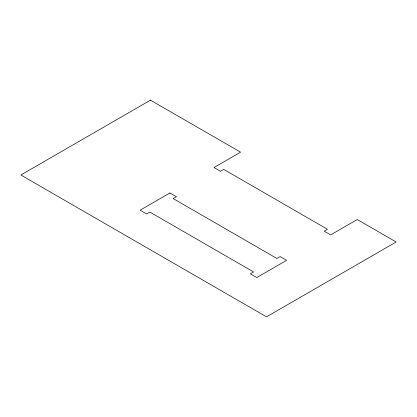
<?xml version="1.0" encoding="UTF-8"?>
<svg xmlns="http://www.w3.org/2000/svg" width="417" height="417" viewBox="0 0 417 417"><rect width="100%" height="100%" fill="white"/><g stroke="black" fill="none" stroke-linecap="round" stroke-linejoin="round"><path stroke-width="0.63" d="M150.485 100.163L20.85 175.004L266.515 316.837L396.15 241.996L357.26 219.54L330.681 234.886L324.202 231.143L327.444 229.272L223.731 169.396L220.494 171.262L214.01 167.525L240.583 152.179L150.485 100.163M169.933 192.972L140.117 210.184L146.596 213.926L149.839 212.055L253.552 271.931L250.309 273.802L256.789 277.545L286.604 260.333L280.125 256.591L276.883 258.462L173.175 198.581L176.417 196.715L169.933 192.972"/></g></svg>
